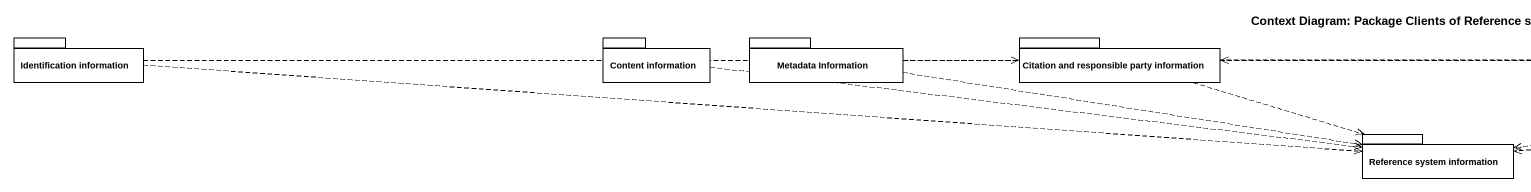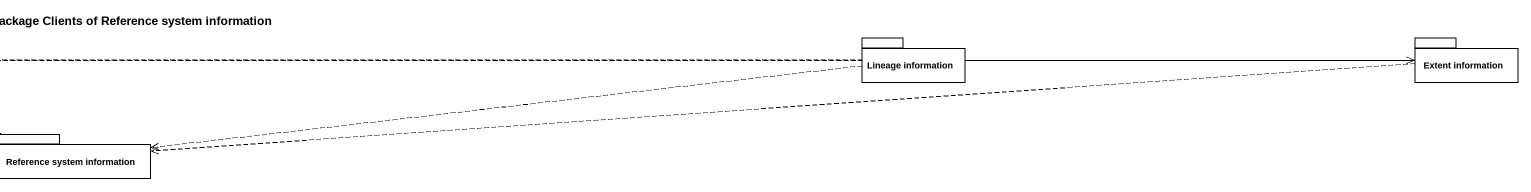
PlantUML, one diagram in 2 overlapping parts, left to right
@startuml
title Context Diagram: Package Clients of Reference system information
package "Identification information" as Identification_information #FFFFFF {
}
package "Content information" as Content_information #FFFFFF {
}
package "Metadata Information" as Metadata_Information #FFFFFF {
}
package "Citation and responsible party information" as Citation_and_responsible #FFFFFF {
}
package "Lineage information" as Lineage_information #FFFFFF {
}
package "Extent information" as Extent_information #FFFFFF {
}
package "Reference system information" as Reference_system_information {
}
Identification_information .right.> Citation_and_responsible
Identification_information .right.> Reference_system_information
Content_information .right.> Reference_system_information
Metadata_Information .right.> Citation_and_responsible
Metadata_Information .right.> Reference_system_information
Citation_and_responsible .right.> Extent_information
Citation_and_responsible .right.> Reference_system_information
Lineage_information .left.> Citation_and_responsible
Lineage_information .right.> Extent_information
Lineage_information .left.> Reference_system_information
Extent_information .left.> Reference_system_information
@enduml
